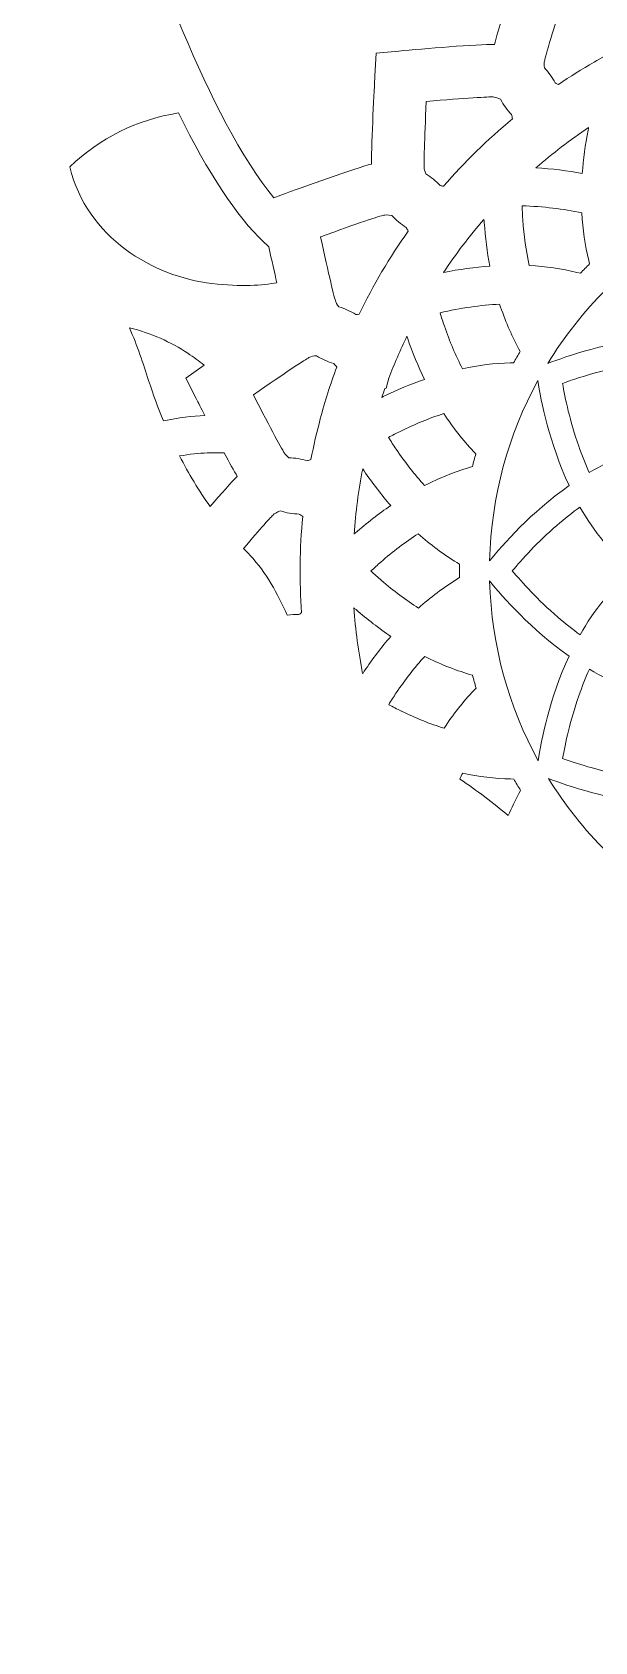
# Model space of a CAD drawing. Header units: millimetres. Extents: x -1844 to 2932, y -490 to 399.
# Drawn here: x 244.9 to 311.4, y -299.9 to -109.4 of the extents above; entities that cross this region are included whole.
import ezdxf

# ---------------------------------------------------------------- set-up
doc = ezdxf.new("R2010")
doc.units = ezdxf.units.MM
doc.header["$MEASUREMENT"] = 0
doc.layers.add('Layer 4', color=7, linetype='Continuous')

msp = doc.modelspace()

# ---------------------------------------------------------------- linework, layer by layer
at = {"layer": 'Layer 4', "lineweight": 0}
for points, knots in [([(535.91, 398.64), (290.42, 398.64), (91.41, 199.63), (91.41, -45.86), (91.41, -291.35), (290.42, -490.36), (535.91, -490.36), (781.4, -490.36), (980.41, -291.35), (980.41, -45.86), (980.41, 199.63), (781.4, 398.64), (535.91, 398.64)], [0, 0, 0, 0, 1, 1, 1, 2, 2, 2, 3, 3, 3, 4, 4, 4, 4]), ([(275.77, -94.87), (287.02, -98.78), (294.67, -102.6), (298.52, -106.22), (298.52, -106.22), (298.52, -106.22), (298.52, -106.22), (299.12, -106.79), (299.73, -107.4), (300.32, -108.04), (299.96, -109.22), (299.68, -110.16), (299.5, -110.84), (297.52, -110.82), (291.02, -111.37), (288.2, -111.63), (288.2, -111.63), (285.52, -111.87), (285.52, -111.87), (285.52, -111.87), (285.37, -114.56), (285.37, -114.56), (285.3, -115.91), (284.97, -122.2), (284.97, -125), (283.07, -125.48), (276.92, -127.71), (274.26, -128.69), (274.26, -128.69), (273.42, -129), (273.42, -129), (265.76, -119.75), (258.43, -98.89), (255.42, -89.65), (255.6, -89.41), (255.79, -89.17), (255.97, -88.93), (260.78, -90.17), (268.2, -92.23), (275.77, -94.87)], [0, 0, 0, 0, 1, 1, 1, 2, 2, 2, 3, 3, 3, 4, 4, 4, 5, 5, 5, 6, 6, 6, 7, 7, 7, 8, 8, 8, 9, 9, 9, 10, 10, 10, 11, 11, 11, 12, 12, 12, 13, 13, 13, 13]), ([(317, -109.74), (316.99, -109.83), (316.98, -109.92), (316.97, -110.01), (315.02, -110.91), (313.11, -111.9), (311.28, -112.96), (309.87, -113.77), (308.46, -114.65), (307.07, -115.59), (306.94, -115.53), (306.81, -115.47), (306.7, -115.4), (306.34, -114.75), (305.91, -114.15), (305.41, -113.61), (305.35, -113.26), (305.38, -113.01), (305.39, -112.93), (305.46, -112.49), (306.26, -109.77), (307.67, -105.36), (312.2, -106.17), (315.04, -106.75), (315.45, -106.89), (315.45, -106.89), (315.45, -106.89), (315.45, -106.89), (315.52, -106.92), (315.86, -107.05), (316.22, -107.39), (316.4, -108.12), (316.66, -108.82), (317.01, -109.47), (317.01, -109.56), (317.01, -109.65), (317, -109.74)], [0, 0, 0, 0, 1, 1, 1, 2, 2, 2, 3, 3, 3, 4, 4, 4, 5, 5, 5, 6, 6, 6, 7, 7, 7, 8, 8, 8, 9, 9, 9, 10, 10, 10, 11, 11, 11, 12, 12, 12, 12]), ([(291.45, -117.59), (296.09, -117.2), (298.92, -117.03), (299.35, -117.06), (299.43, -117.07), (299.8, -117.1), (300.23, -117.34), (300.59, -118), (301.02, -118.6), (301.53, -119.15), (301.55, -119.23), (301.57, -119.32), (301.59, -119.41), (301.6, -119.49), (301.62, -119.58), (301.63, -119.66), (298.69, -122.09), (295.95, -124.77), (293.47, -127.63), (293.34, -127.6), (293.22, -127.58), (293.1, -127.54), (292.59, -127.01), (292.02, -126.54), (291.4, -126.15), (291.24, -125.83), (291.21, -125.57), (291.2, -125.49), (291.15, -125.06), (291.23, -122.22), (291.45, -117.59)], [0, 0, 0, 0, 1, 1, 1, 2, 2, 2, 3, 3, 3, 4, 4, 4, 5, 5, 5, 6, 6, 6, 7, 7, 7, 8, 8, 8, 9, 9, 9, 10, 10, 10, 10]), ([(266.11, -139.14), (259.16, -138.32), (251.34, -133.73), (249.3, -125.33), (252.86, -121.92), (257.28, -119.73), (262.15, -118.96), (265.66, -126.1), (269.04, -131.23), (272.21, -134.21), (272.41, -134.4), (272.62, -134.59), (272.83, -134.78), (273.18, -136.41), (273.5, -137.83), (273.78, -139.04), (272.1, -139.36), (269.58, -139.56), (266.11, -139.14)], [0, 0, 0, 0, 1, 1, 1, 2, 2, 2, 3, 3, 3, 4, 4, 4, 5, 5, 5, 6, 6, 6, 6]), ([(310.64, -120.68), (310.62, -120.78), (310.6, -120.88), (310.58, -120.98), (310.24, -122.72), (310.01, -124.44), (309.89, -126.12), (308.14, -125.79), (306.31, -125.56), (304.41, -125.45), (306.37, -123.74), (308.46, -122.15), (310.64, -120.68)], [0, 0, 0, 0, 1, 1, 1, 2, 2, 2, 3, 3, 3, 4, 4, 4, 4]), ([(280.74, -141.3), (280.59, -140.9), (279.91, -138.09), (278.94, -133.61), (283.31, -132.03), (286, -131.13), (286.44, -131.05), (286.51, -131.04), (286.88, -130.98), (287.36, -131.09), (287.87, -131.63), (288.45, -132.11), (289.08, -132.5), (289.13, -132.58), (289.16, -132.65), (289.2, -132.74), (289.24, -132.81), (289.27, -132.88), (289.3, -132.95), (287.11, -136.04), (285.16, -139.34), (283.51, -142.78), (283.37, -142.79), (283.24, -142.79), (283.11, -142.79), (282.48, -142.41), (281.81, -142.1), (281.1, -141.89), (280.87, -141.62), (280.77, -141.38), (280.74, -141.3)], [0, 0, 0, 0, 1, 1, 1, 2, 2, 2, 3, 3, 3, 4, 4, 4, 5, 5, 5, 6, 6, 6, 7, 7, 7, 8, 8, 8, 9, 9, 9, 10, 10, 10, 10]), ([(309.84, -130.78), (309.95, -132.73), (310.22, -134.63), (310.65, -136.42), (310.65, -136.42), (310.75, -136.83), (310.75, -136.83), (310.38, -137.18), (310.02, -137.55), (309.66, -137.92), (309.66, -137.92), (309.26, -137.82), (309.26, -137.82), (307.47, -137.39), (305.58, -137.12), (303.63, -137.02), (303.25, -135.28), (302.99, -133.46), (302.86, -131.6), (302.82, -131.06), (302.79, -130.51), (302.77, -129.94), (305.27, -130.03), (307.64, -130.31), (309.84, -130.78)], [0, 0, 0, 0, 1, 1, 1, 2, 2, 2, 3, 3, 3, 4, 4, 4, 5, 5, 5, 6, 6, 6, 7, 7, 7, 8, 8, 8, 8]), ([(298.96, -137.07), (297.18, -137.2), (295.34, -137.46), (293.47, -137.84), (294.93, -135.65), (296.54, -133.54), (298.27, -131.56), (298.28, -131.68), (298.29, -131.8), (298.3, -131.92), (298.42, -133.69), (298.64, -135.42), (298.96, -137.07)], [0, 0, 0, 0, 1, 1, 1, 2, 2, 2, 3, 3, 3, 4, 4, 4, 4]), ([(321.42, -132.94), (320.55, -135.21), (318.89, -140.07), (318.4, -145.57), (312.92, -146.06), (308.08, -147.72), (305.8, -148.6), (309.7, -142.23), (315.06, -136.85), (321.42, -132.94)], [0, 0, 0, 0, 1, 1, 1, 2, 2, 2, 3, 3, 3, 3]), ([(295.72, -149.22), (294.92, -147.65), (294.2, -145.97), (293.59, -144.18), (293.41, -143.67), (293.24, -143.15), (293.08, -142.61), (295.5, -142.04), (297.87, -141.7), (300.12, -141.58), (300.73, -143.44), (301.48, -145.2), (302.36, -146.82), (302.36, -146.82), (302.56, -147.17), (302.56, -147.17), (302.29, -147.62), (302.02, -148.07), (301.77, -148.52), (301.77, -148.52), (301.37, -148.53), (301.37, -148.53), (299.53, -148.58), (297.63, -148.81), (295.72, -149.22)], [0, 0, 0, 0, 1, 1, 1, 2, 2, 2, 3, 3, 3, 4, 4, 4, 5, 5, 5, 6, 6, 6, 7, 7, 7, 8, 8, 8, 8]), ([(258.62, -150.62), (257.98, -148.64), (257.29, -146.49), (256.35, -144.38), (258.89, -145), (261.27, -146.07), (263.25, -147.4), (263.93, -147.85), (264.58, -148.32), (265.18, -148.79), (265.18, -148.79), (263.01, -150.33), (263.01, -150.33), (263.01, -150.33), (264.23, -152.73), (264.23, -152.73), (264.46, -153.2), (264.83, -153.91), (265.26, -154.75), (263.8, -154.81), (262.17, -155.03), (260.37, -155.41), (259.74, -153.88), (259.16, -152.29), (258.62, -150.62)], [0, 0, 0, 0, 1, 1, 1, 2, 2, 2, 3, 3, 3, 4, 4, 4, 5, 5, 5, 6, 6, 6, 7, 7, 7, 8, 8, 8, 8]), ([(291.24, -150.48), (289.61, -151.04), (287.96, -151.73), (286.34, -152.53), (286.29, -152.56), (286.24, -152.58), (286.19, -152.61), (286.31, -152.25), (286.44, -151.9), (286.56, -151.55), (286.56, -151.55), (286.72, -151.53), (286.72, -151.53), (286.72, -151.53), (287.01, -150.36), (287.01, -150.36), (287.65, -148.67), (288.37, -147.01), (289.16, -145.38), (289.19, -145.48), (289.23, -145.58), (289.26, -145.68), (289.84, -147.35), (290.5, -148.96), (291.24, -150.48)], [0, 0, 0, 0, 1, 1, 1, 2, 2, 2, 3, 3, 3, 4, 4, 4, 5, 5, 5, 6, 6, 6, 7, 7, 7, 8, 8, 8, 8]), ([(278.92, -155.14), (278.5, -156.71), (278.12, -158.34), (277.81, -159.98), (277.67, -160.03), (277.53, -160.07), (277.39, -160.1), (276.67, -159.9), (275.94, -159.78), (275.21, -159.75), (275.03, -159.63), (274.87, -159.47), (274.73, -159.29), (274.48, -158.94), (273.1, -156.4), (271, -152.32), (274.78, -149.69), (277.19, -148.09), (277.58, -147.91), (277.58, -147.91), (277.58, -147.91), (277.58, -147.91), (277.86, -147.77), (278.15, -147.7), (278.45, -147.7), (279.1, -148.09), (279.79, -148.4), (280.51, -148.62), (280.57, -148.69), (280.63, -148.75), (280.69, -148.82), (280.75, -148.89), (280.8, -148.96), (280.86, -149.03), (280.12, -151.04), (279.46, -153.1), (278.92, -155.14)], [0, 0, 0, 0, 1, 1, 1, 2, 2, 2, 3, 3, 3, 4, 4, 4, 5, 5, 5, 6, 6, 6, 7, 7, 7, 8, 8, 8, 9, 9, 9, 10, 10, 10, 11, 11, 11, 12, 12, 12, 12]), ([(318.26, -148.41), (318.24, -151.71), (318.72, -155.1), (320.11, -158.2), (316.73, -158.56), (313.55, -159.84), (310.71, -161.51), (310.27, -160.52), (309.85, -159.47), (309.47, -158.38), (308.44, -155.44), (307.86, -152.72), (307.55, -150.96), (309.81, -150.13), (313.8, -148.87), (318.26, -148.41)], [0, 0, 0, 0, 1, 1, 1, 2, 2, 2, 3, 3, 3, 4, 4, 4, 5, 5, 5, 5]), ([(304.63, -150.63), (305.01, -153.04), (306.01, -158.06), (308.32, -163.06), (303.84, -166.22), (300.47, -170.06), (298.94, -171.97), (299.12, -164.26), (301.16, -157), (304.63, -150.63)], [0, 0, 0, 0, 1, 1, 1, 2, 2, 2, 3, 3, 3, 3]), ([(291.25, -163.05), (290.07, -161.75), (288.94, -160.3), (287.88, -158.74), (287.58, -158.29), (287.28, -157.83), (286.98, -157.35), (287.45, -157.1), (287.91, -156.86), (288.36, -156.64), (290.08, -155.79), (291.82, -155.08), (293.52, -154.53), (294.59, -156.17), (295.77, -157.68), (297.04, -159.01), (297.04, -159.01), (297.31, -159.29), (297.31, -159.29), (297.16, -159.8), (297.03, -160.31), (296.9, -160.81), (296.9, -160.81), (296.53, -160.92), (296.53, -160.92), (294.77, -161.45), (292.99, -162.16), (291.25, -163.05)], [0, 0, 0, 0, 1, 1, 1, 2, 2, 2, 3, 3, 3, 4, 4, 4, 5, 5, 5, 6, 6, 6, 7, 7, 7, 8, 8, 8, 9, 9, 9, 9]), ([(265.89, -165.54), (264.56, -163.64), (263.36, -161.65), (262.28, -159.55), (263.47, -159.34), (264.57, -159.22), (265.56, -159.19), (266.22, -159.17), (266.88, -159.17), (267.57, -159.18), (268.21, -160.39), (268.72, -161.32), (269.1, -161.98), (268.45, -162.61), (267.21, -164), (265.89, -165.54)], [0, 0, 0, 0, 1, 1, 1, 2, 2, 2, 3, 3, 3, 4, 4, 4, 5, 5, 5, 5]), ([(287.24, -165.42), (285.82, -166.39), (284.41, -167.48), (283.04, -168.68), (283, -168.72), (282.95, -168.76), (282.91, -168.8), (283.09, -166.22), (283.43, -163.63), (283.93, -161.06), (283.99, -161.14), (284.04, -161.22), (284.09, -161.3), (285.08, -162.77), (286.14, -164.15), (287.24, -165.42)], [0, 0, 0, 0, 1, 1, 1, 2, 2, 2, 3, 3, 3, 4, 4, 4, 5, 5, 5, 5]), ([(306.89, -167.76), (307.8, -166.97), (308.71, -166.25), (309.62, -165.59), (311.25, -168.45), (313.37, -171.15), (316.11, -173.14), (313.37, -175.14), (311.26, -177.84), (309.63, -180.7), (308.75, -180.07), (307.87, -179.37), (306.99, -178.61), (304.63, -176.58), (302.76, -174.52), (301.62, -173.15), (302.74, -171.8), (304.56, -169.78), (306.89, -167.76)], [0, 0, 0, 0, 1, 1, 1, 2, 2, 2, 3, 3, 3, 4, 4, 4, 5, 5, 5, 6, 6, 6, 6]), ([(276.7, -178.11), (276.59, -178.18), (276.48, -178.25), (276.38, -178.31), (275.92, -178.3), (275.46, -178.33), (275.01, -178.39), (273.86, -175.85), (272.55, -173.36), (270.61, -171.31), (270.35, -171.03), (270.1, -170.75), (269.85, -170.48), (271.87, -168.12), (273.12, -166.71), (273.39, -166.48), (273.39, -166.48), (273.39, -166.48), (273.39, -166.48), (273.45, -166.43), (273.73, -166.2), (274.2, -166.06), (274.92, -166.27), (275.66, -166.39), (276.41, -166.42), (276.48, -166.46), (276.55, -166.51), (276.63, -166.56), (276.7, -166.61), (276.77, -166.66), (276.84, -166.71), (276.48, -170.5), (276.43, -174.33), (276.7, -178.11)], [0, 0, 0, 0, 1, 1, 1, 2, 2, 2, 3, 3, 3, 4, 4, 4, 5, 5, 5, 6, 6, 6, 7, 7, 7, 8, 8, 8, 9, 9, 9, 10, 10, 10, 11, 11, 11, 11]), ([(286.06, -172.12), (287.5, -170.86), (289, -169.72), (290.5, -168.75), (291.96, -170.06), (293.49, -171.21), (295.06, -172.17), (295.06, -172.17), (295.39, -172.37), (295.39, -172.37), (295.39, -172.62), (295.39, -172.87), (295.39, -173.12), (295.39, -173.4), (295.39, -173.67), (295.39, -173.94), (295.39, -173.94), (295.06, -174.14), (295.06, -174.14), (293.49, -175.11), (291.96, -176.26), (290.51, -177.56), (289.03, -176.61), (287.57, -175.51), (286.14, -174.27), (285.74, -173.92), (285.33, -173.55), (284.91, -173.16), (285.3, -172.8), (285.68, -172.45), (286.06, -172.12)], [0, 0, 0, 0, 1, 1, 1, 2, 2, 2, 3, 3, 3, 4, 4, 4, 5, 5, 5, 6, 6, 6, 7, 7, 7, 8, 8, 8, 9, 9, 9, 10, 10, 10, 10]), ([(298.94, -174.34), (300.48, -176.24), (303.85, -180.09), (308.33, -183.24), (306.04, -188.19), (305.05, -193.18), (304.67, -195.61), (301.2, -189.26), (299.14, -182.03), (298.94, -174.34)], [0, 0, 0, 0, 1, 1, 1, 2, 2, 2, 3, 3, 3, 3]), ([(283.92, -185.3), (283.42, -182.73), (283.07, -180.12), (282.89, -177.51), (282.98, -177.58), (283.06, -177.66), (283.14, -177.73), (284.48, -178.89), (285.86, -179.95), (287.25, -180.9), (286.15, -182.17), (285.1, -183.56), (284.11, -185.03), (284.05, -185.12), (283.99, -185.21), (283.92, -185.3)], [0, 0, 0, 0, 1, 1, 1, 2, 2, 2, 3, 3, 3, 4, 4, 4, 5, 5, 5, 5]), ([(288.47, -189.73), (288.47, -189.73), (288.47, -189.72), (288.47, -189.72), (287.99, -189.49), (287.5, -189.24), (287, -188.98), (287.3, -188.49), (287.6, -188.03), (287.9, -187.58), (288.95, -186.02), (290.08, -184.57), (291.26, -183.27), (293, -184.15), (294.78, -184.86), (296.55, -185.39), (296.55, -185.39), (296.92, -185.5), (296.92, -185.5), (297.05, -186), (297.18, -186.51), (297.33, -187.01), (297.33, -187.01), (297.06, -187.29), (297.06, -187.29), (295.79, -188.63), (294.61, -190.14), (293.55, -191.78), (291.87, -191.24), (290.16, -190.55), (288.47, -189.73)], [0, 0, 0, 0, 1, 1, 1, 2, 2, 2, 3, 3, 3, 4, 4, 4, 5, 5, 5, 6, 6, 6, 7, 7, 7, 8, 8, 8, 9, 9, 9, 10, 10, 10, 10]), ([(310.73, -184.79), (313.57, -186.45), (316.75, -187.73), (320.12, -188.08), (318.75, -191.18), (318.27, -194.58), (318.29, -197.87), (315.29, -197.56), (312.54, -196.9), (310.56, -196.32), (309.39, -195.98), (308.37, -195.63), (307.57, -195.34), (307.88, -193.57), (308.46, -190.86), (309.49, -187.92), (309.87, -186.82), (310.28, -185.78), (310.73, -184.79)], [0, 0, 0, 0, 1, 1, 1, 2, 2, 2, 3, 3, 3, 4, 4, 4, 5, 5, 5, 6, 6, 6, 6]), ([(302.39, -199.48), (301.94, -200.32), (301.53, -201.2), (301.14, -202.11), (299.34, -200.59), (297.43, -199.15), (295.42, -197.78), (295.53, -197.55), (295.64, -197.32), (295.75, -197.09), (297.66, -197.5), (299.56, -197.72), (301.41, -197.77), (301.41, -197.77), (301.8, -197.78), (301.8, -197.78), (302.05, -198.22), (302.32, -198.67), (302.59, -199.13), (302.59, -199.13), (302.39, -199.48), (302.39, -199.48)], [0, 0, 0, 0, 1, 1, 1, 2, 2, 2, 3, 3, 3, 4, 4, 4, 5, 5, 5, 6, 6, 6, 7, 7, 7, 7]), ([(305.9, -197.72), (308.2, -198.61), (313.01, -200.23), (318.43, -200.72), (318.92, -206.13), (320.55, -210.94), (321.44, -213.24), (315.12, -209.36), (309.79, -204.03), (305.9, -197.72)], [0, 0, 0, 0, 1, 1, 1, 2, 2, 2, 3, 3, 3, 3])]:
    msp.add_open_spline(points, degree=3, knots=knots, dxfattribs=at)

doc.saveas('drawing.dxf')
